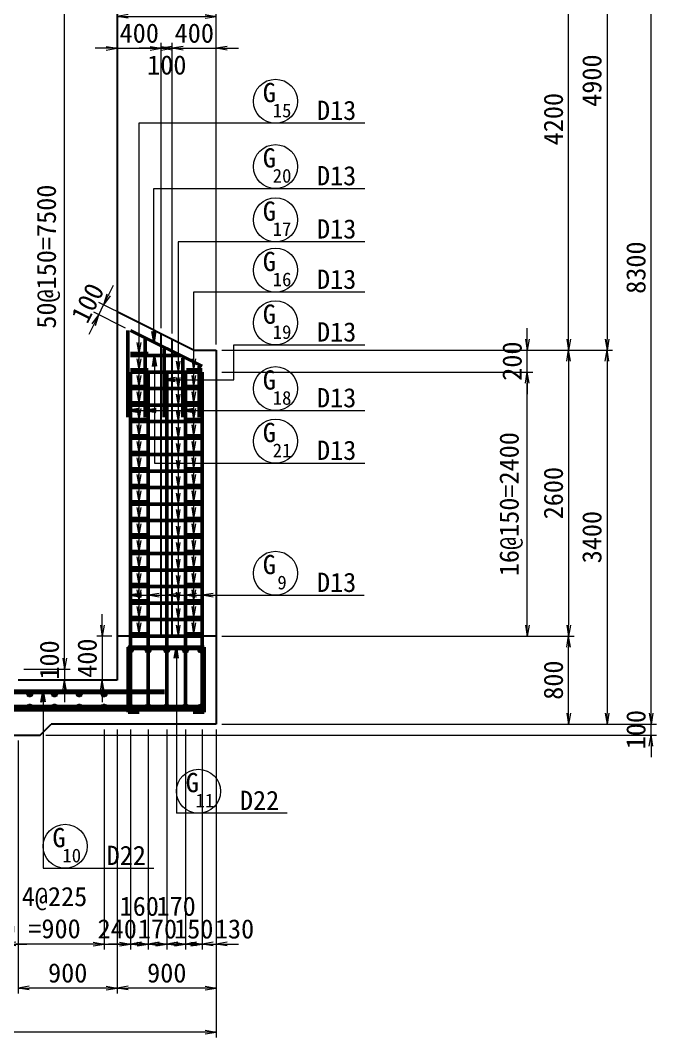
# Model space of a CAD drawing. Header units: millimetres. Extents: x 169470 to 758170, y -17820 to 11880.
# Drawn here: x 307090 to 312870, y -6725 to 2523 of the extents above; entities that cross this region are included whole.
import ezdxf
from ezdxf.enums import TextEntityAlignment as Align

# ---------------------------------------------------------------- set-up
doc = ezdxf.new("R2010")
doc.units = ezdxf.units.MM
doc.header["$LTSCALE"] = 50
doc.header["$PDSIZE"] = 300
doc.layers.get('Defpoints').update_dxf_attribs({"color": 151})
for name, color, linetype, lineweight in [('D-STR', 1, 'Continuous', 25), ('D-STR-DIM', 7, 'Continuous', 13), ('D-STR-HTXT', 7, 'Continuous', 13), ('D-STR-STR1', 2, 'Continuous', 50), ('D-STR-STR2', 6, 'Continuous', 50), ('D-STR-STR5', 6, 'Continuous', 50), ('D-STR-TXT', 7, 'Continuous', 13)]:
    doc.layers.add(name, color=color, linetype=linetype, lineweight=lineweight)
doc.styles.add('YOKO_GOTHIC', font='MS Gothic.ttf')
doc.dimstyles.new('S50', dxfattribs={"dimscale": 50, "dimtxt": 3.5, "dimasz": 2, "dimexe": 1, "dimexo": 1, "dimgap": 1, "dimtad": 1, "dimdec": 0, "dimzin": 1, "dimdsep": 46, "dimtxsty": 'YOKO_GOTHIC', "dimblk": 'OPEN', "dimcen": 0, "dimclrd": 256, "dimclre": 256, "dimclrt": 256, "dimaunit": 1, "dimadec": 3, "dimazin": 0, "dimtfac": 1, "dimtdec": 0, "dimtix": 1, "dimtmove": 2, "dimatfit": 3, "dimldrblk": 'OPEN', "dimfxl": 1, "dimlwd": -1, "dimlwe": -1, "dimarcsym": 2})

# ---------------------------------------------------------------- blocks, each defined once
blk = doc.blocks.new('0930-1')
at = {"layer": 'D-STR-STR2'}
for radius in [20, 10]:
    blk.add_circle((1654010.5, -311924.3), radius, dxfattribs=at)
blk = doc.blocks.new('_Open')
at = {"color": 0, "linetype": 'ByBlock', "lineweight": -2}
for p, q in [((-1, 0.167), (0, 0)), ((-1, -0.167), (0, 0)), ((0, 0), (-1, 0))]:
    blk.add_line(p, q, dxfattribs=at)
blk = doc.blocks.new('*D3301')
at = {"layer": 'D-STR-DIM', "transparency": 16777216}
for p, q in [((308770.2, 4425.4), (312870.3, 4425.4)), ((312820.3, -3774.6), (312820.3, 4325.4)), ((308920.3, -3874.6), (312870.3, -3874.6))]:
    blk.add_line(p, q, dxfattribs=at)
at = {"layer": 'Defpoints', "color": 0, "transparency": 16777216}
for p in [(308720.2, 4425.4), (312820.3, 4425.4), (308870.3, -3874.6)]:
    blk.add_point(p, dxfattribs=at)
at = {"layer": 'D-STR-DIM', "transparency": 16777216, "xscale": 100, "yscale": 100, "zscale": 100}
for p, rotation in [((312820.3, 4425.4), 90), ((312820.3, -3874.6), 270)]:
    blk.add_blockref('_Open', p, dxfattribs=dict(at, rotation=rotation))
at = {"layer": 'D-STR-DIM', "transparency": 16777216, "insert": (312682.8, 275.4), "char_height": 175, "attachment_point": 5, "rotation": 90, "style": 'YOKO_GOTHIC'}
blk.add_mtext('8300', dxfattribs=at)
blk = doc.blocks.new('*D3302')
at = {"layer": 'D-STR-DIM', "transparency": 16777216}
for p, q in [((308920.3, -3074.6), (312120.3, -3074.6)), ((312070.3, -3774.6), (312070.3, -3174.6)), ((308920.3, -3874.6), (312120.3, -3874.6))]:
    blk.add_line(p, q, dxfattribs=at)
at = {"layer": 'Defpoints', "color": 0, "transparency": 16777216}
for p in [(308870.3, -3074.6), (312070.3, -3074.6), (308870.3, -3874.6)]:
    blk.add_point(p, dxfattribs=at)
at = {"layer": 'D-STR-DIM', "transparency": 16777216, "xscale": 100, "yscale": 100, "zscale": 100}
for p, rotation in [((312070.3, -3074.6), 90), ((312070.3, -3874.6), 270)]:
    blk.add_blockref('_Open', p, dxfattribs=dict(at, rotation=rotation))
at = {"layer": 'D-STR-DIM', "transparency": 16777216, "insert": (311932.8, -3474.6), "char_height": 175, "attachment_point": 5, "rotation": 90, "style": 'YOKO_GOTHIC'}
blk.add_mtext('800', dxfattribs=at)
blk = doc.blocks.new('*D3257')
at = {"layer": 'D-STR-DIM', "transparency": 16777216}
for p, q in [((308770.3, 3725.4), (312120.3, 3725.4)), ((312070.3, -374.6), (312070.3, 3625.4)), ((308920.3, -474.6), (312120.3, -474.6))]:
    blk.add_line(p, q, dxfattribs=at)
at = {"layer": 'Defpoints', "color": 0, "transparency": 16777216}
for p in [(308720.3, 3725.4), (312070.3, 3725.4), (308870.3, -474.6)]:
    blk.add_point(p, dxfattribs=at)
at = {"layer": 'D-STR-DIM', "transparency": 16777216, "xscale": 100, "yscale": 100, "zscale": 100}
for p, rotation in [((312070.3, 3725.4), 90), ((312070.3, -474.6), 270)]:
    blk.add_blockref('_Open', p, dxfattribs=dict(at, rotation=rotation))
at = {"layer": 'D-STR-DIM', "transparency": 16777216, "insert": (311932.8, 1625.4), "char_height": 175, "attachment_point": 5, "rotation": 90, "style": 'YOKO_GOTHIC'}
blk.add_mtext('4200', dxfattribs=at)
blk = doc.blocks.new('*D3267')
at = {"layer": 'D-STR-DIM', "transparency": 16777216}
for p, q in [((301970, -3924.6), (301970, -6724.6)), ((308870.3, -3924.6), (308870.3, -6724.6)), ((308770.3, -6674.6), (302070, -6674.6))]:
    blk.add_line(p, q, dxfattribs=at)
at = {"layer": 'Defpoints', "color": 0, "transparency": 16777216}
for p in [(301970, -3874.6), (308870.3, -3874.6), (301970, -6674.6)]:
    blk.add_point(p, dxfattribs=at)
at = {"layer": 'D-STR-DIM', "transparency": 16777216, "xscale": 100, "yscale": 100, "zscale": 100, "rotation": 180}
blk.add_blockref('_Open', (301970, -6674.6), dxfattribs=at)
at = {"layer": 'D-STR-DIM', "transparency": 16777216, "xscale": 100, "yscale": 100, "zscale": 100}
blk.add_blockref('_Open', (308870.3, -6674.6), dxfattribs=at)
at = {"layer": 'D-STR-DIM', "transparency": 16777216, "insert": (305420.1, -6537.1), "char_height": 175, "attachment_point": 5, "style": 'YOKO_GOTHIC'}
blk.add_mtext('6900', dxfattribs=at)
blk = doc.blocks.new('*D3268')
at = {"layer": 'D-STR-DIM', "transparency": 16777216}
for p, q in [((307970.3, -3924.6), (307970.3, -6324.6)), ((308870.3, -3924.6), (308870.3, -6324.6)), ((308770.3, -6274.6), (308070.3, -6274.6))]:
    blk.add_line(p, q, dxfattribs=at)
at = {"layer": 'Defpoints', "color": 0, "transparency": 16777216}
for p in [(307970.3, -3874.6), (308870.3, -3874.6), (307970.3, -6274.6)]:
    blk.add_point(p, dxfattribs=at)
at = {"layer": 'D-STR-DIM', "transparency": 16777216, "xscale": 100, "yscale": 100, "zscale": 100, "rotation": 180}
blk.add_blockref('_Open', (307970.3, -6274.6), dxfattribs=at)
at = {"layer": 'D-STR-DIM', "transparency": 16777216, "xscale": 100, "yscale": 100, "zscale": 100}
blk.add_blockref('_Open', (308870.3, -6274.6), dxfattribs=at)
at = {"layer": 'D-STR-DIM', "transparency": 16777216, "insert": (308420.3, -6137.1), "char_height": 175, "attachment_point": 5, "style": 'YOKO_GOTHIC'}
blk.add_mtext('900', dxfattribs=at)
blk = doc.blocks.new('*D3269')
at = {"layer": 'D-STR-DIM', "transparency": 16777216}
for p, q in [((307970.3, -3924.6), (307970.3, -6324.6)), ((307070.3, -4024.6), (307070.3, -6324.6)), ((307870.3, -6274.6), (307170.3, -6274.6))]:
    blk.add_line(p, q, dxfattribs=at)
at = {"layer": 'Defpoints', "color": 0, "transparency": 16777216}
for p in [(307970.3, -3874.6), (307070.3, -3974.6), (307070.3, -6274.6)]:
    blk.add_point(p, dxfattribs=at)
at = {"layer": 'D-STR-DIM', "transparency": 16777216, "xscale": 100, "yscale": 100, "zscale": 100, "rotation": 180}
blk.add_blockref('_Open', (307070.3, -6274.6), dxfattribs=at)
at = {"layer": 'D-STR-DIM', "transparency": 16777216, "xscale": 100, "yscale": 100, "zscale": 100}
blk.add_blockref('_Open', (307970.3, -6274.6), dxfattribs=at)
at = {"layer": 'D-STR-DIM', "transparency": 16777216, "insert": (307520.3, -6137.1), "char_height": 175, "attachment_point": 5, "style": 'YOKO_GOTHIC'}
blk.add_mtext('900', dxfattribs=at)
blk = doc.blocks.new('*D3272')
at = {"layer": 'D-STR-DIM', "transparency": 16777216}
for p, q in [((306790.3, -4024.6), (306790.3, -5924.6)), ((306950.3, -4024.6), (306950.3, -5924.6)), ((306690.3, -5874.6), (306590.3, -5874.6)), ((306790.3, -5874.6), (306950.3, -5874.6)), ((307050.3, -5874.6), (307150.3, -5874.6))]:
    blk.add_line(p, q, dxfattribs=at)
at = {"layer": 'Defpoints', "color": 0, "transparency": 16777216}
for p in [(306790.3, -3974.6), (306950.3, -3974.6), (306950.3, -5874.6)]:
    blk.add_point(p, dxfattribs=at)
at = {"layer": 'D-STR-DIM', "transparency": 16777216, "xscale": 100, "yscale": 100, "zscale": 100}
blk.add_blockref('_Open', (306790.3, -5874.6), dxfattribs=at)
at = {"layer": 'D-STR-DIM', "transparency": 16777216, "xscale": 100, "yscale": 100, "zscale": 100, "rotation": 180}
blk.add_blockref('_Open', (306950.3, -5874.6), dxfattribs=at)
at = {"layer": 'D-STR-DIM', "transparency": 16777216, "insert": (306870.3, -5737.1), "char_height": 175, "attachment_point": 5, "style": 'YOKO_GOTHIC'}
blk.add_mtext('160', dxfattribs=at)
blk = doc.blocks.new('*D3273')
at = {"layer": 'D-STR-DIM', "transparency": 16777216}
for p, q in [((307850.3, -3924.6), (307850.3, -5924.6)), ((308090.3, -3924.6), (308090.3, -5924.6)), ((307750.3, -5874.6), (307650.3, -5874.6)), ((307850.3, -5874.6), (308090.3, -5874.6)), ((308190.3, -5874.6), (308290.3, -5874.6))]:
    blk.add_line(p, q, dxfattribs=at)
at = {"layer": 'Defpoints', "color": 0, "transparency": 16777216}
for p in [(307850.3, -3874.6), (308090.3, -3874.6), (308090.3, -5874.6)]:
    blk.add_point(p, dxfattribs=at)
at = {"layer": 'D-STR-DIM', "transparency": 16777216, "xscale": 100, "yscale": 100, "zscale": 100}
blk.add_blockref('_Open', (307850.3, -5874.6), dxfattribs=at)
at = {"layer": 'D-STR-DIM', "transparency": 16777216, "xscale": 100, "yscale": 100, "zscale": 100, "rotation": 180}
blk.add_blockref('_Open', (308090.3, -5874.6), dxfattribs=at)
at = {"layer": 'D-STR-DIM', "transparency": 16777216, "insert": (307970.3, -5737.1), "char_height": 175, "attachment_point": 5, "style": 'YOKO_GOTHIC'}
blk.add_mtext('240', dxfattribs=at)
blk = doc.blocks.new('*D3275')
at = {"layer": 'D-STR-DIM', "transparency": 16777216}
for p, q in [((307850.3, -3924.6), (307850.3, -5924.6)), ((306950.3, -4024.6), (306950.3, -5924.6)), ((307750.3, -5874.6), (307050.3, -5874.6))]:
    blk.add_line(p, q, dxfattribs=at)
at = {"layer": 'Defpoints', "color": 0, "transparency": 16777216}
for p in [(307850.3, -3874.6), (306950.3, -3974.6), (306950.3, -5874.6)]:
    blk.add_point(p, dxfattribs=at)
at = {"layer": 'D-STR-DIM', "transparency": 16777216, "xscale": 100, "yscale": 100, "zscale": 100, "rotation": 180}
blk.add_blockref('_Open', (306950.3, -5874.6), dxfattribs=at)
at = {"layer": 'D-STR-DIM', "transparency": 16777216, "xscale": 100, "yscale": 100, "zscale": 100}
blk.add_blockref('_Open', (307850.3, -5874.6), dxfattribs=at)
at = {"layer": 'D-STR-DIM', "transparency": 16777216, "insert": (307400.3, -5589), "char_height": 175, "attachment_point": 5, "style": 'YOKO_GOTHIC'}
blk.add_mtext('4@225\\P=900', dxfattribs=at)
blk = doc.blocks.new('*D3276')
at = {"layer": 'D-STR-DIM', "transparency": 16777216}
for p, q in [((308090.3, -3924.6), (308090.3, -5924.6)), ((308250.3, -3924.6), (308250.3, -5924.6)), ((307990.3, -5874.6), (307890.3, -5874.6)), ((308090.3, -5874.6), (308250.3, -5874.6)), ((308350.3, -5874.6), (308450.3, -5874.6))]:
    blk.add_line(p, q, dxfattribs=at)
at = {"layer": 'Defpoints', "color": 0, "transparency": 16777216}
for p in [(308090.3, -3874.6), (308250.3, -3874.6), (308250.3, -5874.6)]:
    blk.add_point(p, dxfattribs=at)
at = {"layer": 'D-STR-DIM', "transparency": 16777216, "xscale": 100, "yscale": 100, "zscale": 100}
blk.add_blockref('_Open', (308090.3, -5874.6), dxfattribs=at)
at = {"layer": 'D-STR-DIM', "transparency": 16777216, "xscale": 100, "yscale": 100, "zscale": 100, "rotation": 180}
blk.add_blockref('_Open', (308250.3, -5874.6), dxfattribs=at)
at = {"layer": 'D-STR-DIM', "transparency": 16777216, "insert": (308170.3, -5530.8), "char_height": 175, "attachment_point": 5, "style": 'YOKO_GOTHIC'}
blk.add_mtext('160', dxfattribs=at)
blk = doc.blocks.new('*D4542')
at = {"layer": 'D-STR-DIM', "transparency": 16777216}
for p, q in [((308740.3, -3924.6), (308740.3, -5924.6)), ((308870.3, -3924.6), (308870.3, -5924.6)), ((308640.3, -5874.6), (308540.3, -5874.6)), ((308740.3, -5874.6), (308870.3, -5874.6)), ((308970.3, -5874.6), (309070.3, -5874.6))]:
    blk.add_line(p, q, dxfattribs=at)
at = {"layer": 'Defpoints', "color": 0, "transparency": 16777216}
for p in [(308740.3, -3874.6), (308870.3, -3874.6), (308870.3, -5874.6)]:
    blk.add_point(p, dxfattribs=at)
at = {"layer": 'D-STR-DIM', "transparency": 16777216, "xscale": 100, "yscale": 100, "zscale": 100}
blk.add_blockref('_Open', (308740.3, -5874.6), dxfattribs=at)
at = {"layer": 'D-STR-DIM', "transparency": 16777216, "xscale": 100, "yscale": 100, "zscale": 100, "rotation": 180}
blk.add_blockref('_Open', (308870.3, -5874.6), dxfattribs=at)
at = {"layer": 'D-STR-DIM', "transparency": 16777216, "insert": (309035.6, -5737.1), "char_height": 175, "attachment_point": 5, "style": 'YOKO_GOTHIC'}
blk.add_mtext('130', dxfattribs=at)
blk = doc.blocks.new('*D3277')
at = {"layer": 'D-STR-DIM', "transparency": 16777216}
for p, q in [((308250.3, -3924.6), (308250.3, -5924.6)), ((308420.3, -3924.6), (308420.3, -5924.6)), ((308150.3, -5874.6), (308050.3, -5874.6)), ((308250.3, -5874.6), (308420.3, -5874.6)), ((308520.3, -5874.6), (308620.3, -5874.6))]:
    blk.add_line(p, q, dxfattribs=at)
at = {"layer": 'Defpoints', "color": 0, "transparency": 16777216}
for p in [(308250.3, -3874.6), (308420.3, -3874.6), (308420.3, -5874.6)]:
    blk.add_point(p, dxfattribs=at)
at = {"layer": 'D-STR-DIM', "transparency": 16777216, "xscale": 100, "yscale": 100, "zscale": 100}
blk.add_blockref('_Open', (308250.3, -5874.6), dxfattribs=at)
at = {"layer": 'D-STR-DIM', "transparency": 16777216, "xscale": 100, "yscale": 100, "zscale": 100, "rotation": 180}
blk.add_blockref('_Open', (308420.3, -5874.6), dxfattribs=at)
at = {"layer": 'D-STR-DIM', "transparency": 16777216, "insert": (308335.3, -5737.1), "char_height": 175, "attachment_point": 5, "style": 'YOKO_GOTHIC'}
blk.add_mtext('170', dxfattribs=at)
blk = doc.blocks.new('*D3278')
at = {"layer": 'D-STR-DIM', "transparency": 16777216}
for p, q in [((308420.3, -3924.6), (308420.3, -5924.6)), ((308590.3, -3924.6), (308590.3, -5924.6)), ((308320.3, -5874.6), (308220.3, -5874.6)), ((308420.3, -5874.6), (308590.3, -5874.6)), ((308690.3, -5874.6), (308790.3, -5874.6))]:
    blk.add_line(p, q, dxfattribs=at)
at = {"layer": 'Defpoints', "color": 0, "transparency": 16777216}
for p in [(308420.3, -3874.6), (308590.3, -3874.6), (308590.3, -5874.6)]:
    blk.add_point(p, dxfattribs=at)
at = {"layer": 'D-STR-DIM', "transparency": 16777216, "xscale": 100, "yscale": 100, "zscale": 100}
blk.add_blockref('_Open', (308420.3, -5874.6), dxfattribs=at)
at = {"layer": 'D-STR-DIM', "transparency": 16777216, "xscale": 100, "yscale": 100, "zscale": 100, "rotation": 180}
blk.add_blockref('_Open', (308590.3, -5874.6), dxfattribs=at)
at = {"layer": 'D-STR-DIM', "transparency": 16777216, "insert": (308505.3, -5530.8), "char_height": 175, "attachment_point": 5, "style": 'YOKO_GOTHIC'}
blk.add_mtext('170', dxfattribs=at)
blk = doc.blocks.new('*D3279')
at = {"layer": 'D-STR-DIM', "transparency": 16777216}
for p, q in [((308590.3, -3924.6), (308590.3, -5924.6)), ((308740.3, -3924.6), (308740.3, -5924.6)), ((308490.3, -5874.6), (308390.3, -5874.6)), ((308590.3, -5874.6), (308740.3, -5874.6)), ((308840.3, -5874.6), (308940.3, -5874.6))]:
    blk.add_line(p, q, dxfattribs=at)
at = {"layer": 'Defpoints', "color": 0, "transparency": 16777216}
for p in [(308590.3, -3874.6), (308740.3, -3874.6), (308740.3, -5874.6)]:
    blk.add_point(p, dxfattribs=at)
at = {"layer": 'D-STR-DIM', "transparency": 16777216, "xscale": 100, "yscale": 100, "zscale": 100}
blk.add_blockref('_Open', (308590.3, -5874.6), dxfattribs=at)
at = {"layer": 'D-STR-DIM', "transparency": 16777216, "xscale": 100, "yscale": 100, "zscale": 100, "rotation": 180}
blk.add_blockref('_Open', (308740.3, -5874.6), dxfattribs=at)
at = {"layer": 'D-STR-DIM', "transparency": 16777216, "insert": (308665.3, -5737.1), "char_height": 175, "attachment_point": 5, "style": 'YOKO_GOTHIC'}
blk.add_mtext('150', dxfattribs=at)
blk = doc.blocks.new('*D4549')
at = {"layer": 'D-STR-DIM', "transparency": 16777216}
for p, q in [((312820.3, -3774.6), (312820.3, -3674.6)), ((308920.3, -3874.6), (312870.3, -3874.6)), ((312820.3, -3974.6), (312820.3, -3874.6)), ((307320.3, -3974.6), (312870.3, -3974.6)), ((312820.3, -4074.6), (312820.3, -4174.6))]:
    blk.add_line(p, q, dxfattribs=at)
at = {"layer": 'Defpoints', "color": 0, "transparency": 16777216}
for p in [(308870.3, -3874.6), (312820.3, -3874.6), (307270.3, -3974.6)]:
    blk.add_point(p, dxfattribs=at)
at = {"layer": 'D-STR-DIM', "transparency": 16777216, "xscale": 100, "yscale": 100, "zscale": 100}
for p, rotation in [((312820.3, -3874.6), 270), ((312820.3, -3974.6), 90)]:
    blk.add_blockref('_Open', p, dxfattribs=dict(at, rotation=rotation))
at = {"layer": 'D-STR-DIM', "transparency": 16777216, "insert": (312682.8, -3924.6), "char_height": 175, "attachment_point": 5, "rotation": 90, "style": 'YOKO_GOTHIC'}
blk.add_mtext('100', dxfattribs=at)
blk = doc.blocks.new('*D3340')
at = {"layer": 'D-STR-DIM', "transparency": 16777216}
for p, q in [((308770.2, 4425.4), (312470.3, 4425.4)), ((312420.3, 4325.4), (312420.3, -374.6)), ((308920.3, -474.6), (312470.3, -474.6))]:
    blk.add_line(p, q, dxfattribs=at)
at = {"layer": 'Defpoints', "color": 0, "transparency": 16777216}
for p in [(308720.2, 4425.4), (308870.3, -474.6), (312420.3, -474.6)]:
    blk.add_point(p, dxfattribs=at)
at = {"layer": 'D-STR-DIM', "transparency": 16777216, "xscale": 100, "yscale": 100, "zscale": 100}
for p, rotation in [((312420.3, 4425.4), 90), ((312420.3, -474.6), 270)]:
    blk.add_blockref('_Open', p, dxfattribs=dict(at, rotation=rotation))
at = {"layer": 'D-STR-DIM', "transparency": 16777216, "insert": (312282.8, 1975.4), "char_height": 175, "attachment_point": 5, "rotation": 90, "style": 'YOKO_GOTHIC'}
blk.add_mtext('4900', dxfattribs=at)
blk = doc.blocks.new('*D3341')
at = {"layer": 'D-STR-DIM', "transparency": 16777216}
for p, q in [((308920.3, -474.6), (312470.3, -474.6)), ((312420.3, -574.6), (312420.3, -3774.6)), ((308920.3, -3874.6), (312470.3, -3874.6))]:
    blk.add_line(p, q, dxfattribs=at)
at = {"layer": 'Defpoints', "color": 0, "transparency": 16777216}
for p in [(308870.3, -474.6), (308870.3, -3874.6), (312420.3, -3874.6)]:
    blk.add_point(p, dxfattribs=at)
at = {"layer": 'D-STR-DIM', "transparency": 16777216, "xscale": 100, "yscale": 100, "zscale": 100}
for p, rotation in [((312420.3, -474.6), 90), ((312420.3, -3874.6), 270)]:
    blk.add_blockref('_Open', p, dxfattribs=dict(at, rotation=rotation))
at = {"layer": 'D-STR-DIM', "transparency": 16777216, "insert": (312282.8, -2174.6), "char_height": 175, "attachment_point": 5, "rotation": 90, "style": 'YOKO_GOTHIC'}
blk.add_mtext('3400', dxfattribs=at)
blk = doc.blocks.new('*D3342')
at = {"layer": 'D-STR-DIM', "transparency": 16777216}
for p, q in [((308920.3, -474.6), (312120.3, -474.6)), ((312070.3, -574.6), (312070.3, -2974.6)), ((308920.3, -3074.6), (312120.3, -3074.6))]:
    blk.add_line(p, q, dxfattribs=at)
at = {"layer": 'Defpoints', "color": 0, "transparency": 16777216}
for p in [(308870.3, -474.6), (308870.3, -3074.6), (312070.3, -3074.6)]:
    blk.add_point(p, dxfattribs=at)
at = {"layer": 'D-STR-DIM', "transparency": 16777216, "xscale": 100, "yscale": 100, "zscale": 100}
for p, rotation in [((312070.3, -474.6), 90), ((312070.3, -3074.6), 270)]:
    blk.add_blockref('_Open', p, dxfattribs=dict(at, rotation=rotation))
at = {"layer": 'D-STR-DIM', "transparency": 16777216, "insert": (311932.8, -1774.6), "char_height": 175, "attachment_point": 5, "rotation": 90, "style": 'YOKO_GOTHIC'}
blk.add_mtext('2600', dxfattribs=at)
blk = doc.blocks.new('*D3343')
at = {"layer": 'D-STR-DIM', "transparency": 16777216}
for p, q in [((308920.3, -674.6), (311745.3, -674.6)), ((311695.3, -2974.6), (311695.3, -774.6)), ((308920.3, -3074.6), (311745.3, -3074.6))]:
    blk.add_line(p, q, dxfattribs=at)
at = {"layer": 'Defpoints', "color": 0, "transparency": 16777216}
for p in [(308870.3, -674.6), (311695.3, -674.6), (308870.3, -3074.6)]:
    blk.add_point(p, dxfattribs=at)
at = {"layer": 'D-STR-DIM', "transparency": 16777216, "xscale": 100, "yscale": 100, "zscale": 100}
for p, rotation in [((311695.3, -674.6), 90), ((311695.3, -3074.6), 270)]:
    blk.add_blockref('_Open', p, dxfattribs=dict(at, rotation=rotation))
at = {"layer": 'D-STR-DIM', "transparency": 16777216, "insert": (311548.5, -1874.6), "char_height": 175, "attachment_point": 5, "rotation": 90, "style": 'YOKO_GOTHIC'}
blk.add_mtext('16@150=2400', dxfattribs=at)
blk = doc.blocks.new('*D3344')
at = {"layer": 'D-STR-DIM', "transparency": 16777216}
for p, q in [((311695.3, -374.6), (311695.3, -274.6)), ((308920.3, -474.6), (311745.3, -474.6)), ((311695.3, -674.6), (311695.3, -474.6)), ((308920.3, -674.6), (311745.3, -674.6)), ((311695.3, -774.6), (311695.3, -874.6))]:
    blk.add_line(p, q, dxfattribs=at)
at = {"layer": 'Defpoints', "color": 0, "transparency": 16777216}
for p in [(308870.3, -474.6), (311695.3, -474.6), (308870.3, -674.6)]:
    blk.add_point(p, dxfattribs=at)
at = {"layer": 'D-STR-DIM', "transparency": 16777216, "xscale": 100, "yscale": 100, "zscale": 100}
for p, rotation in [((311695.3, -474.6), 270), ((311695.3, -674.6), 90)]:
    blk.add_blockref('_Open', p, dxfattribs=dict(at, rotation=rotation))
at = {"layer": 'D-STR-DIM', "transparency": 16777216, "insert": (311557.8, -574.6), "char_height": 175, "attachment_point": 5, "rotation": 90, "style": 'YOKO_GOTHIC'}
blk.add_mtext('200', dxfattribs=at)
blk = doc.blocks.new('*D3345')
at = {"layer": 'D-STR-DIM', "transparency": 16777216}
for p, q in [((307000.3, 4125.4), (307541.7, 4125.4)), ((307491.7, -3274.6), (307491.7, 4025.4)), ((307120.3, -3374.6), (307541.7, -3374.6))]:
    blk.add_line(p, q, dxfattribs=at)
at = {"layer": 'Defpoints', "color": 0, "transparency": 16777216}
for p in [(306950.3, 4125.4), (307491.7, 4125.4), (307070.3, -3374.6)]:
    blk.add_point(p, dxfattribs=at)
at = {"layer": 'D-STR-DIM', "transparency": 16777216, "xscale": 100, "yscale": 100, "zscale": 100}
for p, rotation in [((307491.7, 4125.4), 90), ((307491.7, -3374.6), 270)]:
    blk.add_blockref('_Open', p, dxfattribs=dict(at, rotation=rotation))
at = {"layer": 'D-STR-DIM', "transparency": 16777216, "insert": (307344.9, 375.4), "char_height": 175, "attachment_point": 5, "rotation": 90, "style": 'YOKO_GOTHIC'}
blk.add_mtext('50@150=7500', dxfattribs=at)
blk = doc.blocks.new('*D3358')
at = {"layer": 'D-STR-DIM', "transparency": 16777216}
for p, q in [((307970.3, -74.6), (307970.3, 2319)), ((308370.3, -274.6), (308370.3, 2319)), ((307870.3, 2269), (307770.3, 2269)), ((307970.3, 2269), (308370.3, 2269)), ((308470.3, 2269), (308570.3, 2269))]:
    blk.add_line(p, q, dxfattribs=at)
at = {"layer": 'Defpoints', "color": 0, "transparency": 16777216}
for p in [(308370.3, 2269), (307970.3, -124.6), (308370.3, -324.6)]:
    blk.add_point(p, dxfattribs=at)
at = {"layer": 'D-STR-DIM', "transparency": 16777216, "xscale": 100, "yscale": 100, "zscale": 100}
blk.add_blockref('_Open', (307970.3, 2269), dxfattribs=at)
at = {"layer": 'D-STR-DIM', "transparency": 16777216, "xscale": 100, "yscale": 100, "zscale": 100, "rotation": 180}
blk.add_blockref('_Open', (308370.3, 2269), dxfattribs=at)
at = {"layer": 'D-STR-DIM', "transparency": 16777216, "insert": (308170.3, 2406.5), "char_height": 175, "attachment_point": 5, "style": 'YOKO_GOTHIC'}
blk.add_mtext('400', dxfattribs=at)
blk = doc.blocks.new('*D3359')
at = {"layer": 'D-STR-DIM', "transparency": 16777216}
for p, q in [((308370.3, -274.6), (308370.3, 2319)), ((308470.3, -324.6), (308470.3, 2319)), ((308270.3, 2269), (308170.3, 2269)), ((308370.3, 2269), (308470.3, 2269)), ((308570.3, 2269), (308670.3, 2269))]:
    blk.add_line(p, q, dxfattribs=at)
at = {"layer": 'Defpoints', "color": 0, "transparency": 16777216}
for p in [(308470.3, 2269), (308370.3, -324.6), (308470.3, -374.6)]:
    blk.add_point(p, dxfattribs=at)
at = {"layer": 'D-STR-DIM', "transparency": 16777216, "xscale": 100, "yscale": 100, "zscale": 100}
blk.add_blockref('_Open', (308370.3, 2269), dxfattribs=at)
at = {"layer": 'D-STR-DIM', "transparency": 16777216, "xscale": 100, "yscale": 100, "zscale": 100, "rotation": 180}
blk.add_blockref('_Open', (308470.3, 2269), dxfattribs=at)
at = {"layer": 'D-STR-DIM', "transparency": 16777216, "insert": (308420.3, 2116.7), "char_height": 175, "attachment_point": 5, "style": 'YOKO_GOTHIC'}
blk.add_mtext('100', dxfattribs=at)
blk = doc.blocks.new('*D3360')
at = {"layer": 'D-STR-DIM', "transparency": 16777216}
for p, q in [((308470.3, -324.6), (308470.3, 2319)), ((308870.3, -424.6), (308870.3, 2319)), ((308370.3, 2269), (308270.3, 2269)), ((308470.3, 2269), (308870.3, 2269)), ((308970.3, 2269), (309070.3, 2269))]:
    blk.add_line(p, q, dxfattribs=at)
at = {"layer": 'Defpoints', "color": 0, "transparency": 16777216}
for p in [(308870.3, 2269), (308470.3, -374.6), (308870.3, -474.6)]:
    blk.add_point(p, dxfattribs=at)
at = {"layer": 'D-STR-DIM', "transparency": 16777216, "xscale": 100, "yscale": 100, "zscale": 100}
blk.add_blockref('_Open', (308470.3, 2269), dxfattribs=at)
at = {"layer": 'D-STR-DIM', "transparency": 16777216, "xscale": 100, "yscale": 100, "zscale": 100, "rotation": 180}
blk.add_blockref('_Open', (308870.3, 2269), dxfattribs=at)
at = {"layer": 'D-STR-DIM', "transparency": 16777216, "insert": (308670.3, 2406.5), "char_height": 175, "attachment_point": 5, "style": 'YOKO_GOTHIC'}
blk.add_mtext('400', dxfattribs=at)
blk = doc.blocks.new('*D3361')
at = {"layer": 'D-STR-DIM', "transparency": 16777216}
for p, q in [((307970.3, -74.6), (307970.3, 2609.5)), ((308870.3, -424.6), (308870.3, 2609.5)), ((308070.3, 2559.5), (308770.3, 2559.5))]:
    blk.add_line(p, q, dxfattribs=at)
at = {"layer": 'Defpoints', "color": 0, "transparency": 16777216}
for p in [(308870.3, 2559.5), (307970.3, -124.6), (308870.3, -474.6)]:
    blk.add_point(p, dxfattribs=at)
at = {"layer": 'D-STR-DIM', "transparency": 16777216, "xscale": 100, "yscale": 100, "zscale": 100, "rotation": 180}
blk.add_blockref('_Open', (307970.3, 2559.5), dxfattribs=at)
at = {"layer": 'D-STR-DIM', "transparency": 16777216, "xscale": 100, "yscale": 100, "zscale": 100}
blk.add_blockref('_Open', (308870.3, 2559.5), dxfattribs=at)
at = {"layer": 'D-STR-DIM', "transparency": 16777216, "insert": (308420.3, 2697), "char_height": 175, "attachment_point": 5, "style": 'YOKO_GOTHIC'}
blk.add_mtext('900', dxfattribs=at)
blk = doc.blocks.new('*D4576')
at = {"layer": 'D-STR-DIM', "transparency": 16777216}
for p, q in [((307491.7, -3274.6), (307491.7, -3174.6)), ((307120.3, -3374.6), (307541.7, -3374.6)), ((307491.7, -3374.6), (307491.7, -3474.6)), ((307288.2, -3474.6), (307541.7, -3474.6)), ((307491.7, -3574.6), (307491.7, -3674.6))]:
    blk.add_line(p, q, dxfattribs=at)
at = {"layer": 'Defpoints', "color": 0, "transparency": 16777216}
for p in [(307070.3, -3374.6), (307238.2, -3474.6), (307491.7, -3474.6)]:
    blk.add_point(p, dxfattribs=at)
at = {"layer": 'D-STR-DIM', "transparency": 16777216, "xscale": 100, "yscale": 100, "zscale": 100}
for p, rotation in [((307491.7, -3374.6), 270), ((307491.7, -3474.6), 90)]:
    blk.add_blockref('_Open', p, dxfattribs=dict(at, rotation=rotation))
at = {"layer": 'D-STR-DIM', "transparency": 16777216, "insert": (307354.2, -3291.3), "char_height": 175, "attachment_point": 5, "rotation": 90, "style": 'YOKO_GOTHIC'}
blk.add_mtext('100', dxfattribs=at)
blk = doc.blocks.new('*D4577')
at = {"layer": 'D-STR-DIM', "transparency": 16777216}
for p, q in [((307834.8, -2974.6), (307834.8, -2874.6)), ((307920.3, -3074.6), (307784.8, -3074.6)), ((307834.8, -3074.6), (307834.8, -3474.6)), ((307920.3, -3474.6), (307784.8, -3474.6)), ((307834.8, -3574.6), (307834.8, -3674.6))]:
    blk.add_line(p, q, dxfattribs=at)
at = {"layer": 'Defpoints', "color": 0, "transparency": 16777216}
for p in [(307970.3, -3074.6), (307834.8, -3474.6), (307970.3, -3474.6)]:
    blk.add_point(p, dxfattribs=at)
at = {"layer": 'D-STR-DIM', "transparency": 16777216, "xscale": 100, "yscale": 100, "zscale": 100}
for p, rotation in [((307834.8, -3074.6), 270), ((307834.8, -3474.6), 90)]:
    blk.add_blockref('_Open', p, dxfattribs=dict(at, rotation=rotation))
at = {"layer": 'D-STR-DIM', "transparency": 16777216, "insert": (307697.3, -3274.6), "char_height": 175, "attachment_point": 5, "rotation": 90, "style": 'YOKO_GOTHIC'}
blk.add_mtext('400', dxfattribs=at)
blk = doc.blocks.new('*D4589')
at = {"layer": 'D-STR-DIM', "transparency": 16777216}
for p, q in [((307891.5, 26.6), (307936.3, 116)), ((308090.3, -184.6), (307802.1, -40.5)), ((307802.1, -152.3), (307846.8, -62.8)), ((308045.6, -274), (307757.4, -129.9)), ((307757.4, -241.7), (307712.7, -331.2))]:
    blk.add_line(p, q, dxfattribs=at)
at = {"layer": 'Defpoints', "color": 0, "transparency": 16777216}
for p in [(307846.8, -62.8), (308135, -206.9), (308090.3, -296.4)]:
    blk.add_point(p, dxfattribs=at)
at = {"layer": 'D-STR-DIM', "transparency": 16777216, "xscale": 100, "yscale": 100, "zscale": 100}
for p, rotation in [((307846.8, -62.8), 243.4349488229015), ((307802.1, -152.3), 63.43494882290151)]:
    blk.add_blockref('_Open', p, dxfattribs=dict(at, rotation=rotation))
at = {"layer": 'D-STR-DIM', "transparency": 16777216, "insert": (307701.5, -46.1), "char_height": 175, "attachment_point": 5, "rotation": 63.43495, "style": 'YOKO_GOTHIC'}
blk.add_mtext('100', dxfattribs=at)

msp = doc.modelspace()

# ---------------------------------------------------------------- linework, layer by layer
at = {"layer": 'D-STR'}
for p, q in [((307970.29, 3725.43), (307970.29, -3474.57)), ((307970.29, 25.43), (307970.29, -3474.57)), ((307970.29, -124.57), (308670.29, -474.57)), ((308370.29, -3074.57), (308370.29, -324.57)), ((308470.29, -3074.57), (308470.29, -374.57)), ((308670.29, -474.57), (308870.29, -474.57)), ((308870.29, -474.57), (308870.29, -3874.57)), ((308870.29, -3074.57), (307970.29, -3074.57)), ((307970.29, -3474.57), (307070.29, -3474.57)), ((307270.29, -3974.57), (307370.29, -3874.57)), ((308870.29, -3874.57), (307370.29, -3874.57)), ((306670.29, -3974.57), (307270.29, -3974.57))]:
    msp.add_line(p, q, dxfattribs=at)
at = {"layer": 'D-STR-HTXT'}
for p, q in [((308166.4, 1587.92), (308166.4, -3054.57)), ((310220.05, 1587.92), (308166.4, 1587.92)), ((308522.62, 510.14), (308522.62, -3074.57)), ((310220.05, 510.14), (308522.62, 510.14)), ((308663.49, 52.34), (308663.49, -3054.57)), ((310220.05, 52.34), (308663.49, 52.34)), ((309208.12, -2702.99), (310214.68, -2702.99)), ((309514.43, -4685.06), (308507.86, -4685.06)), ((307297.35, -5185.06), (308303.91, -5185.06))]:
    msp.add_line(p, q, dxfattribs=at)
msp.add_lwpolyline([(308395.29, -743.47), (309027.96, -743.47), (309027.96, -426.49), (310220.05, -426.49)], dxfattribs=at)
for centre in [(309408.12, 1787.92), (309408.12, 710.14), (309408.12, 252.34), (309408.12, -2502.99)]:
    msp.add_circle(centre, 200, dxfattribs=at)
at = {"layer": 'D-STR-HTXT', "color": 6}
for centre in [(309408.12, 1193.86), (309408.12, -226.49), (309408.12, -824.86), (309408.12, -1302.34)]:
    msp.add_circle(centre, 200, dxfattribs=at)
at = {"layer": 'D-STR-HTXT', "color": 1}
for centre in [(308707.86, -4485.06), (307497.35, -4985.06)]:
    msp.add_circle(centre, 200, dxfattribs=at)
at = {"layer": 'D-STR-STR1'}
for p, q in [((308065.29, -1084.57), (308065.29, -296.38)), ((308090.29, -296.38), (308740.29, -621.38)), ((308225.29, -1084.57), (308225.29, -376.38)), ((308395.29, -1084.57), (308395.29, -461.38)), ((308546.68, -524.57), (308090.29, -524.57)), ((308565.29, -1084.57), (308565.29, -546.38)), ((308715.29, -1084.57), (308715.29, -621.38)), ((308090.29, -3724.57), (308090.29, -674.57)), ((308740.29, -674.57), (308090.29, -674.57)), ((308250.29, -3724.57), (308250.29, -674.57)), ((308420.29, -3724.57), (308420.29, -674.57)), ((308590.29, -3724.57), (308590.29, -674.57)), ((308740.29, -3724.57), (308740.29, -674.57)), ((308740.29, -824.57), (308090.29, -824.57)), ((308740.29, -974.57), (308090.29, -974.57)), ((308740.29, -1124.57), (308090.29, -1124.57)), ((308740.29, -1274.57), (308090.29, -1274.57)), ((308740.29, -1424.57), (308090.29, -1424.57)), ((308740.29, -1574.57), (308090.29, -1574.57)), ((308740.29, -1724.57), (308090.29, -1724.57)), ((308740.29, -1874.57), (308090.29, -1874.57)), ((308740.29, -2024.57), (308090.29, -2024.57)), ((308740.29, -2174.57), (308090.29, -2174.57)), ((308740.29, -2324.57), (308090.29, -2324.57)), ((308740.29, -2474.57), (308090.29, -2474.57)), ((308740.29, -2624.57), (308090.29, -2624.57)), ((308740.29, -2774.57), (308090.29, -2774.57)), ((308740.29, -2924.57), (308090.29, -2924.57)), ((308740.29, -3074.57), (308090.29, -3074.57)), ((308070.29, -3174.57), (308760.29, -3174.57)), ((308070.29, -3174.57), (308070.29, -3764.57)), ((308760.29, -3764.57), (308760.29, -3174.57)), ((306540.29, -3574.57), (308400.29, -3574.57)), ((308740.29, -3744.57), (302090, -3744.57)), ((308170.29, -3764.57), (308070.29, -3764.57)), ((308760.29, -3764.57), (308660.29, -3764.57))]:
    msp.add_line(p, q, dxfattribs=at)
at = {"layer": 'D-STR-STR5'}
for p, q in [((308250.29, -504.57), (308090.29, -504.57)), ((308250.29, -654.57), (308090.29, -654.57)), ((308740.29, -654.57), (308600.29, -654.57)), ((308250.29, -804.57), (308090.29, -804.57)), ((308740.29, -804.57), (308600.29, -804.57)), ((308250.29, -954.57), (308090.29, -954.57)), ((308740.29, -954.57), (308600.29, -954.57)), ((308250.29, -1104.57), (308090.29, -1104.57)), ((308740.29, -1104.57), (308600.29, -1104.57)), ((308250.29, -1254.57), (308090.29, -1254.57)), ((308740.29, -1254.57), (308600.29, -1254.57)), ((308250.29, -1404.57), (308090.29, -1404.57)), ((308740.29, -1404.57), (308600.29, -1404.57)), ((308250.29, -1554.57), (308090.29, -1554.57)), ((308740.29, -1554.57), (308600.29, -1554.57)), ((308250.29, -1704.57), (308090.29, -1704.57)), ((308740.29, -1704.57), (308600.29, -1704.57)), ((308250.29, -1854.57), (308090.29, -1854.57)), ((308740.29, -1854.57), (308600.29, -1854.57)), ((308250.29, -2004.57), (308090.29, -2004.57)), ((308740.29, -2004.57), (308600.29, -2004.57)), ((308250.29, -2154.57), (308090.29, -2154.57)), ((308740.29, -2154.57), (308600.29, -2154.57)), ((308250.29, -2304.57), (308090.29, -2304.57)), ((308740.29, -2304.57), (308600.29, -2304.57)), ((308250.29, -2454.57), (308090.29, -2454.57)), ((308740.29, -2454.57), (308600.29, -2454.57)), ((308250.29, -2604.57), (308090.29, -2604.57)), ((308740.29, -2604.57), (308600.29, -2604.57)), ((308250.29, -2754.57), (308090.29, -2754.57)), ((308740.29, -2754.57), (308600.29, -2754.57)), ((308250.29, -2904.57), (308090.29, -2904.57)), ((308740.29, -2904.57), (308600.29, -2904.57)), ((308250.29, -3054.57), (308090.29, -3054.57)), ((308740.29, -3054.57), (308600.29, -3054.57))]:
    msp.add_line(p, q, dxfattribs=at)
at = {"layer": 'Defpoints'}
for p, q in [((308740.29, -3194.57), (308090.29, -3194.57)), ((308090.29, -3194.57), (308090.29, -3724.57)), ((308740.29, -3194.57), (308740.29, -3724.57)), ((308400.29, -3594.57), (306540.29, -3594.57)), ((308740.29, -3724.57), (302070.29, -3724.57)), ((308740.29, -3709.57), (302570.29, -3709.57))]:
    msp.add_line(p, q, dxfattribs=at)

# ---------------------------------------------------------------- block references
at = {"layer": 'D-STR-HTXT', "xscale": 100, "yscale": 100, "zscale": 100}
for p, rotation in [((308166.4, -504.57), 270), ((308166.4, -654.57), 270), ((308663.49, -654.57), 270), ((308522.62, -674.57), 270), ((308166.4, -804.57), 270), ((308522.62, -824.57), 270), ((308663.49, -804.57), 270), ((308166.4, -954.57), 270), ((308522.62, -974.57), 270), ((308663.49, -954.57), 270), ((308166.4, -1104.57), 270), ((308663.49, -1104.57), 270), ((308522.62, -1124.57), 270), ((308166.4, -1254.57), 270), ((308522.62, -1274.57), 270), ((308663.49, -1254.57), 270), ((308166.4, -1404.57), 270), ((308522.62, -1424.57), 270), ((308663.49, -1404.57), 270), ((308166.4, -1554.57), 270), ((308522.62, -1574.57), 270), ((308663.49, -1554.57), 270), ((308166.4, -1704.57), 270), ((308522.62, -1724.57), 270), ((308663.49, -1704.57), 270), ((308166.4, -1854.57), 270), ((308663.49, -1854.57), 270), ((308522.62, -1874.57), 270), ((308166.4, -2004.57), 270), ((308522.62, -2024.57), 270), ((308663.49, -2004.57), 270), ((308166.4, -2154.57), 270), ((308522.62, -2174.57), 270), ((308663.49, -2154.57), 270), ((308166.4, -2304.57), 270), ((308663.49, -2304.57), 270), ((308522.62, -2324.57), 270), ((308166.4, -2454.57), 270), ((308522.62, -2474.57), 270), ((308663.49, -2454.57), 270), ((308166.4, -2604.57), 270), ((308522.62, -2624.57), 270), ((308663.49, -2604.57), 270), ((308166.4, -2754.57), 270), ((308522.62, -2774.57), 270), ((308663.49, -2754.57), 270), ((308250.29, -2702.99), 180), ((308420.29, -2702.99), 180), ((308590.29, -2702.99), 180), ((308740.29, -2702.99), 180), ((308166.4, -2904.57), 270), ((308522.62, -2924.57), 270), ((308663.49, -2904.57), 270), ((308166.4, -3054.57), 270), ((308663.49, -3054.57), 270), ((308522.62, -3074.57), 270)]:
    msp.add_blockref('_Open', p, dxfattribs=dict(at, rotation=rotation))
at = {"layer": 'D-STR-STR2', "xscale": -1, "rotation": 180}
for p in [(-1345920.19, -315118.88), (-1345760.19, -315118.88), (-1345590.19, -315118.88), (-1345420.19, -315118.88), (-1345280.19, -315118.88), (-1346835.19, -315518.88), (-1346610.19, -315518.88), (-1346385.19, -315518.88), (-1346160.19, -315518.88), (-1346835.19, -315648.88), (-1346610.19, -315648.88), (-1346385.19, -315648.88), (-1346160.19, -315648.88), (-1345920.19, -315648.88), (-1345760.19, -315648.88), (-1345590.19, -315648.88), (-1345420.19, -315648.88), (-1345280.19, -315648.88)]:
    msp.add_blockref('0930-1', p, dxfattribs=at)

# ---------------------------------------------------------------- texts
at = {"layer": 'D-STR-TXT', "style": 'YOKO_GOTHIC'}
for s, height, p in [('G', 175, (309351.84, 1779.61)), ('15', 125, (309467.5, 1641.8)), ('G', 175, (309351.84, 701.82)), ('17', 125, (309467.5, 564.02)), ('G', 175, (309351.84, 244.03)), ('16', 125, (309467.5, 106.22)), ('G', 175, (309351.84, -2511.31)), ('9', 125, (309467.5, -2649.11))]:
    msp.add_text(s, height=height, dxfattribs=at).set_placement(p, align=Align.CENTER)
for p in [(309784.64, 1617.92), (309784.64, 540.14), (309784.64, 82.34), (309784.64, -2672.99)]:
    msp.add_text('D13', height=175, dxfattribs=at).set_placement(p)
at = {"layer": 'D-STR-TXT', "color": 6, "style": 'YOKO_GOTHIC'}
for s, height, p in [('G', 175, (309351.84, 1185.54)), ('20', 125, (309467.5, 1047.74)), ('G', 175, (309351.84, -234.81)), ('19', 125, (309467.5, -372.61)), ('G', 175, (309351.84, -833.18)), ('18', 125, (309467.5, -970.98)), ('G', 175, (309351.84, -1310.66)), ('21', 125, (309467.5, -1448.46))]:
    msp.add_text(s, height=height, dxfattribs=at).set_placement(p, align=Align.CENTER)
for p in [(309784.64, 1023.86), (309784.64, -396.49), (309784.64, -994.86), (309784.64, -1472.34)]:
    msp.add_text('D13', height=175, dxfattribs=at).set_placement(p)
at = {"layer": 'D-STR-TXT', "color": 1, "style": 'YOKO_GOTHIC'}
for s, height, p in [('G', 175, (308651.59, -4493.38)), ('11', 125, (308767.25, -4631.18)), ('G', 175, (307441.07, -4993.38)), ('10', 125, (307556.74, -5131.18))]:
    msp.add_text(s, height=height, dxfattribs=at).set_placement(p, align=Align.CENTER)
for p in [(309084.38, -4655.06), (307873.87, -5155.06)]:
    msp.add_text('D22', height=175, dxfattribs=at).set_placement(p)

# ---------------------------------------------------------------- dimensions: what is measured, and where the dimension line sits
at = {"layer": 'D-STR-DIM'}
for base, p1, p2, angle, picture, middle in [((312820.29, 4425.43), (308870.29, -3874.57), (308720.17, 4425.43), 90, '*D3301', (312682.79, 275.43)), ((312420.29, -474.57), (308720.17, 4425.43), (308870.29, -474.57), 90, '*D3340', (312282.79, 1975.43)), ((312070.29, 3725.43), (308870.29, -474.57), (308720.29, 3725.43), 90, '*D3257', (311932.79, 1625.43)), ((311695.29, -474.57), (308870.29, -674.57), (308870.29, -474.57), 90, '*D3344', (311557.79, -574.57)), ((312420.29, -3874.57), (308870.29, -474.57), (308870.29, -3874.57), 90, '*D3341', (312282.79, -2174.57)), ((312070.29, -3074.57), (308870.29, -474.57), (308870.29, -3074.57), 90, '*D3342', (311932.79, -1774.57)), ((307834.77, -3474.57), (307970.29, -3074.57), (307970.29, -3474.57), 90, '*D4577', (307697.27, -3274.57)), ((312070.29, -3074.57), (308870.29, -3874.57), (308870.29, -3074.57), 90, '*D3302', (311932.79, -3474.57)), ((312820.29, -3874.57), (307270.29, -3974.57), (308870.29, -3874.57), 90, '*D4549', (312682.79, -3924.57)), ((301970, -6674.57), (308870.29, -3874.57), (301970, -3874.57), 180, '*D3267', (305420.14, -6537.07)), ((307070.29, -6274.57), (307970.29, -3874.57), (307070.29, -3974.57), 180, '*D3269', (307520.29, -6137.07)), ((308090.29, -5874.57), (307850.29, -3874.57), (308090.29, -3874.57), 180, '*D3273', (307970.29, -5737.07)), ((307970.29, -6274.57), (308870.29, -3874.57), (307970.29, -3874.57), 180, '*D3268', (308420.29, -6137.07)), ((306950.29, -5874.57), (306790.29, -3974.57), (306950.29, -3974.57), 180, '*D3272', (306870.29, -5737.07))]:
    dim = msp.add_linear_dim(base=base, p1=p1, p2=p2, angle=angle, dimstyle='S50', dxfattribs=at)
    dim.commit()
    dim.dimension.update_dxf_attribs({"geometry": picture, "text_midpoint": middle})
for base, p1, p2, angle, text, picture, middle in [((307491.75, 4125.43), (307070.29, -3374.57), (306950.29, 4125.43), 90, '50@150=<>', '*D3345', (307344.92, 375.43)), ((311695.29, -674.57), (308870.29, -3074.57), (308870.29, -674.57), 90, '16@150=<>', '*D3343', (311548.46, -1874.57)), ((306950.29, -5874.57), (307850.29, -3874.57), (306950.29, -3974.57), 180, '4@225\\P=<>', '*D3275', (307400.29, -5589.02))]:
    dim = msp.add_linear_dim(base=base, p1=p1, p2=p2, angle=angle, text=text, dimstyle='S50', dxfattribs=at)
    dim.commit()
    dim.dimension.update_dxf_attribs({"geometry": picture, "text_midpoint": middle})
for base, p1, p2, picture, middle in [((308870.29, 2559.52), (307970.29, -124.57), (308870.29, -474.57), '*D3361', (308420.29, 2697.02)), ((308370.29, 2268.99), (307970.29, -124.57), (308370.29, -324.57), '*D3358', (308170.29, 2406.49)), ((308870.29, 2268.99), (308470.29, -374.57), (308870.29, -474.57), '*D3360', (308670.29, 2406.49)), ((308420.29, -5874.57), (308250.29, -3874.57), (308420.29, -3874.57), '*D3277', (308335.29, -5737.07)), ((308740.29, -5874.57), (308590.29, -3874.57), (308740.29, -3874.57), '*D3279', (308665.29, -5737.07))]:
    dim = msp.add_linear_dim(base=base, p1=p1, p2=p2, dimstyle='S50', dxfattribs=at)
    dim.commit()
    dim.dimension.update_dxf_attribs({"geometry": picture, "text_midpoint": middle})
for base, p1, p2, picture, middle in [((308470.29, 2268.99), (308370.29, -324.57), (308470.29, -374.57), '*D3359', (308420.29, 2116.68)), ((308250.29, -5874.57), (308090.29, -3874.57), (308250.29, -3874.57), '*D3276', (308170.29, -5530.82)), ((308590.29, -5874.57), (308420.29, -3874.57), (308590.29, -3874.57), '*D3278', (308505.29, -5530.76)), ((308870.29, -5874.57), (308740.29, -3874.57), (308870.29, -3874.57), '*D4542', (309035.62, -5737.07))]:
    dim = msp.add_linear_dim(base=base, p1=p1, p2=p2, dimstyle='S50', dxfattribs=at)
    dim.commit()
    dim.dimension.update_dxf_attribs({"geometry": picture, "text_midpoint": middle, "dimtype": 160})
dim = msp.add_aligned_dim(p1=(308090.29, -296.38), p2=(308135.01, -206.93), distance=322.21, dimstyle='S50', dxfattribs=at)
dim.commit()
dim.dimension.update_dxf_attribs({"geometry": '*D4589', "text_midpoint": (307701.47, -46.07)})
dim = msp.add_linear_dim(base=(307491.75, -3474.57), p1=(307070.29, -3374.57), p2=(307238.24, -3474.57), angle=90, dimstyle='S50', dxfattribs=at)
dim.commit()
dim.dimension.update_dxf_attribs({"geometry": '*D4576', "text_midpoint": (307354.25, -3291.32), "dimtype": 160})

# ---------------------------------------------------------------- leaders
at = {"layer": 'D-STR-HTXT'}
for points in [[(308301.22, -401.84), (308301.22, 993.86), (310220.05, 993.86)], [(308310.09, -524.57), (308310.09, -1502.34), (310220.05, -1502.34)], [(308395.29, -743.47), (308613.97, -743.47)], [(308065.29, -1024.86), (310220.05, -1024.86)], [(308225.29, -1024.86), (308443.97, -1024.86)], [(308565.29, -1024.86), (308783.97, -1024.86)]]:
    msp.add_leader(points, dimstyle='S50', override={"dimgap": 1, "dimtad": 0}, dxfattribs=at)
for points in [[(308090.29, -2702.99), (309208.12, -2702.99)], [(308507.86, -3174.57), (308507.86, -4685.06)], [(307297.35, -3574.57), (307297.35, -5185.06)]]:
    msp.add_leader(points, dimstyle='S50', dxfattribs=at)

doc.saveas('drawing.dxf')
